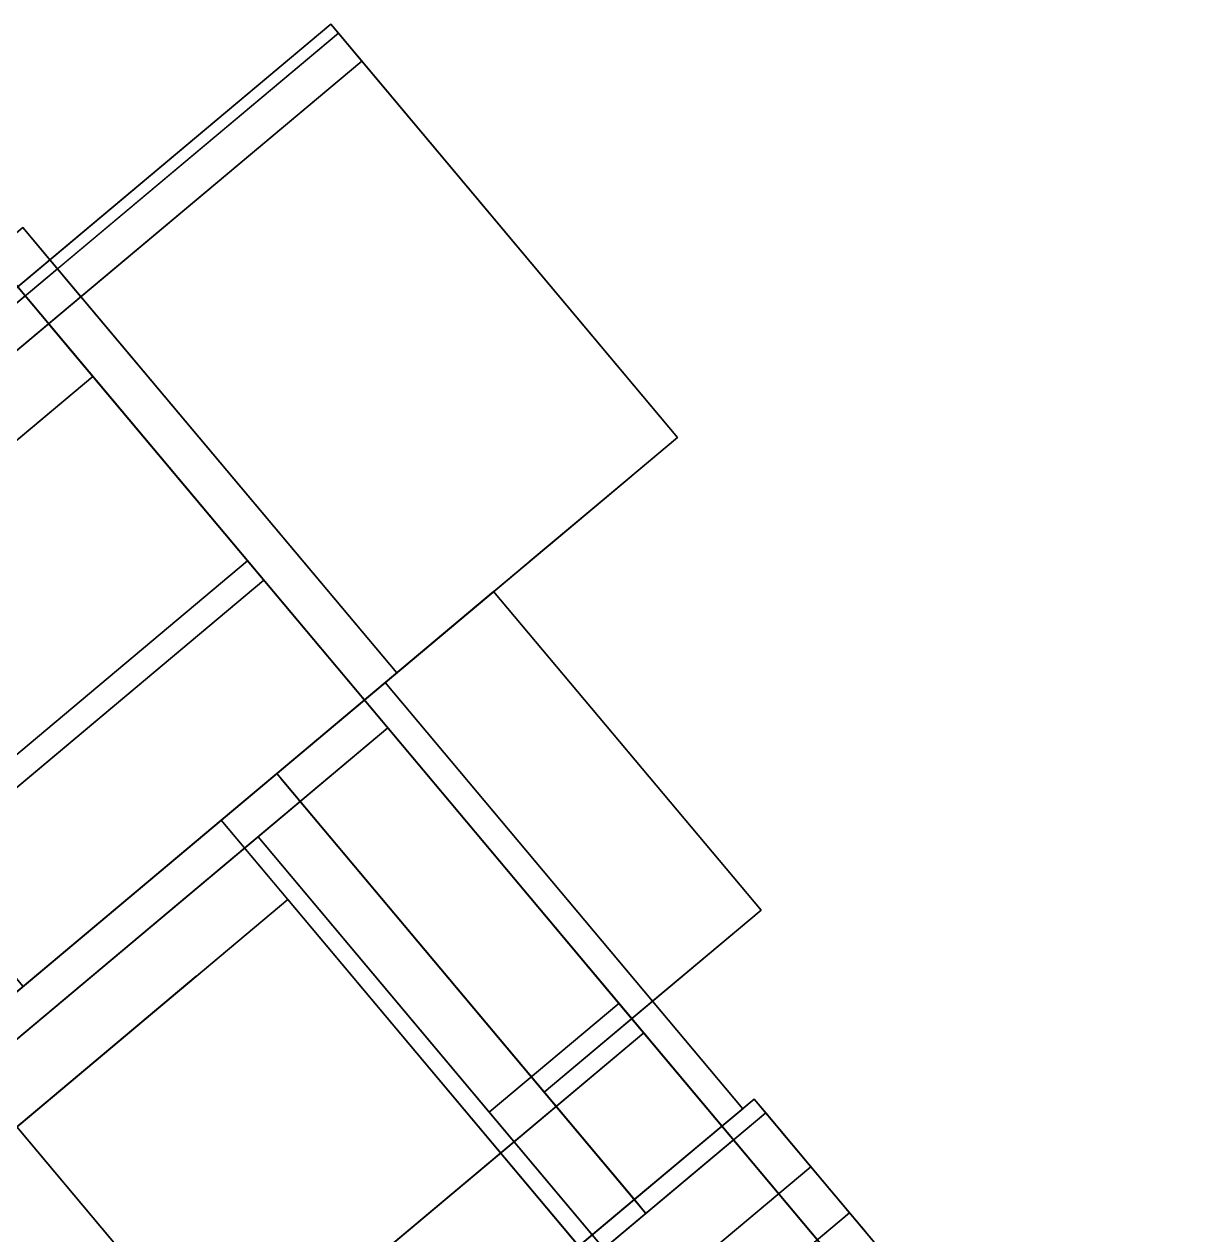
# Model space of a CAD drawing. Header units: metres. Extents: x -41.7 to 27.3, y 64.3 to 97.7.
# Drawn here: x 12.41 to 22.03, y 87.66 to 97.72 of the extents above; entities that cross this region are included whole.
import ezdxf

# ---------------------------------------------------------------- set-up
doc = ezdxf.new("R2010")
doc.units = ezdxf.units.M

msp = doc.modelspace()

# ---------------------------------------------------------------- linework, layer by layer
at = {"layer": '00_CORE', "color": 43}
for points in [[(12.41695, 95.45899, 6.25), (12.41695, 95.45899, 3.15), (-3.19784, 82.35662, 3.15), (-3.19784, 82.35662, 6.25)], [(15.4287, 91.86972, 6.25), (15.4287, 91.86972, 3.15), (12.41695, 95.45899, 3.15), (12.41695, 95.45899, 6.25)], [(14.35158, 90.96591, 6.25), (14.35158, 90.96591, 3.15), (15.4287, 91.86972, 3.15), (15.4287, 91.86972, 6.25)], [(16.2713, 88.67808, 6.25), (16.2713, 88.67808, 3.15), (14.35158, 90.96591, 3.15), (14.35158, 90.96591, 6.25)], [(17.34842, 89.58189, 6.25), (17.34842, 89.58189, 3.15), (16.2713, 88.67808, 3.15), (16.2713, 88.67808, 6.25)], [(21.37574, 84.78231, 6.25), (21.37574, 84.78231, 3.15), (17.34842, 89.58189, 3.15), (17.34842, 89.58189, 6.25)]]:
    msp.add_3dface(points, dxfattribs=at)
at = {"layer": '00_CORE', "color": 8}
for points in [[(12.41695, 95.45899, 3.15), (15.4287, 91.86972, 3.15), (-0.18609, 78.76736, 3.15), (-3.19784, 82.35662, 3.15)], [(14.35158, 90.96591, 3.15), (16.47704, 88.43288, 3.15), (1.93938, 76.23433, 3.15), (-0.18609, 78.76736, 3.15)], [(17.34842, 89.58189, 3.15), (17.55417, 89.33669, 3.15), (16.47704, 88.43288, 3.15), (16.2713, 88.67808, 3.15)], [(21.37574, 84.78231, 3.15), (17.93562, 81.89571, 3.15), (14.11404, 86.45009, 3.15), (17.55417, 89.33669, 3.15)]]:
    msp.add_3dface(points, dxfattribs=at)
at = {"layer": '00_CORE', "color": 15}
for points in [[(12.41695, 95.45899, 6.25), (-3.19784, 82.35662, 6.25), (-0.18609, 78.76736, 6.25), (15.4287, 91.86972, 6.25)], [(14.35158, 90.96591, 6.25), (-0.18609, 78.76736, 6.25), (5.76096, 71.67995, 6.25), (20.29862, 83.8785, 6.25)], [(17.34842, 89.58189, 6.25), (16.2713, 88.67808, 6.25), (20.29862, 83.8785, 6.25), (21.37574, 84.78231, 6.25)]]:
    msp.add_3dface(points, dxfattribs=at)
at = {"layer": '01_CORE', "color": 8}
for points in [[(15.01751, 97.64112, 6.25), (-3.19784, 82.35662, 6.25), (-3.26058, 82.4314, 6.25), (14.95477, 97.71589, 6.25)], [(17.83446, 94.28401, 6.25), (15.2339, 92.10188, 6.25), (12.41695, 95.45899, 6.25), (15.01751, 97.64112, 6.25)], [(12.62232, 95.75874, 6.25), (-3.61679, 82.1325, 6.25), (-3.84177, 82.40062, 6.25), (12.39735, 96.02685, 6.25)], [(12.41695, 95.45899, 6.25), (15.4287, 91.86972, 6.25), (-0.18609, 78.76736, 6.25), (-3.19784, 82.35662, 6.25)], [(17.34842, 89.58189, 6.25), (16.2713, 88.67808, 6.25), (14.35158, 90.96591, 6.25), (15.4287, 91.86972, 6.25)], [(14.35158, 90.96591, 6.25), (20.29862, 83.8785, 6.25), (5.76096, 71.67995, 6.25), (-0.18609, 78.76736, 6.25)], [(17.34842, 89.58189, 6.25), (21.37574, 84.78231, 6.25), (20.29862, 83.8785, 6.25), (16.2713, 88.67808, 6.25)]]:
    msp.add_3dface(points, dxfattribs=at)
at = {"layer": '01_CORE', "color": 43}
for points in [[(14.95477, 97.71589, 9.25), (14.95477, 97.71589, 6.25), (12.62232, 95.75874, 6.25), (12.62232, 95.75874, 9.25)], [(17.83446, 94.28401, 9.25), (17.83446, 94.28401, 6.25), (14.95477, 97.71589, 6.25), (14.95477, 97.71589, 9.25)], [(12.62232, 95.75874, 9.25), (12.62232, 95.75874, 6.25), (12.39735, 96.02685, 6.25), (12.39735, 96.02685, 9.25)], [(15.2339, 92.10188, 9.25), (15.2339, 92.10188, 6.25), (17.83446, 94.28401, 6.25), (17.83446, 94.28401, 9.25)], [(21.76354, 84.32016, 9.25), (21.76354, 84.32016, 6.25), (15.2339, 92.10188, 6.25), (15.2339, 92.10188, 9.25)]]:
    msp.add_3dface(points, dxfattribs=at)
at = {"layer": '01_CORE', "color": 15}
for points in [[(14.95477, 97.71589, 9.25), (12.62232, 95.75874, 9.25), (15.50201, 92.32686, 9.25), (17.83446, 94.28401, 9.25)], [(12.39735, 96.02685, 9.25), (-3.84177, 82.40062, 9.25), (-3.55405, 82.05773, 9.25), (12.68507, 95.68396, 9.25)], [(12.68507, 95.68396, 9.25), (-3.19784, 82.35662, 9.25), (-0.38089, 78.99952, 9.25), (15.50201, 92.32686, 9.25)], [(15.2339, 92.10188, 9.25), (-0.38089, 78.99952, 9.25), (3.41156, 74.47986, 9.25), (19.02634, 87.58222, 9.25)]]:
    msp.add_3dface(points, dxfattribs=at)
at = {"layer": '02_CORE', "color": 43}
for points in [[(14.95477, 97.71589, 12.25), (14.95477, 97.71589, 9.25), (12.62232, 95.75874, 9.25), (12.62232, 95.75874, 12.25)], [(17.83446, 94.28401, 12.25), (17.83446, 94.28401, 9.25), (14.95477, 97.71589, 9.25), (14.95477, 97.71589, 12.25)], [(12.62232, 95.75874, 12.25), (12.62232, 95.75874, 9.25), (12.39735, 96.02685, 9.25), (12.39735, 96.02685, 12.25)], [(15.2339, 92.10188, 12.25), (15.2339, 92.10188, 9.25), (17.83446, 94.28401, 9.25), (17.83446, 94.28401, 12.25)], [(21.76354, 84.32016, 12.25), (21.76354, 84.32016, 9.25), (15.2339, 92.10188, 9.25), (15.2339, 92.10188, 12.25)]]:
    msp.add_3dface(points, dxfattribs=at)
at = {"layer": '02_CORE', "color": 8}
for points in [[(14.95477, 97.71589, 9.25), (17.83446, 94.28401, 9.25), (15.50201, 92.32686, 9.25), (12.62232, 95.75874, 9.25)], [(12.39735, 96.02685, 9.25), (12.68507, 95.68396, 9.25), (-3.55405, 82.05773, 9.25), (-3.84177, 82.40062, 9.25)], [(12.68507, 95.68396, 9.25), (15.50201, 92.32686, 9.25), (-0.38089, 78.99952, 9.25), (-3.19784, 82.35662, 9.25)], [(15.2339, 92.10188, 9.25), (19.02634, 87.58222, 9.25), (3.41156, 74.47986, 9.25), (-0.38089, 78.99952, 9.25)]]:
    msp.add_3dface(points, dxfattribs=at)
at = {"layer": '02_CORE', "color": 15}
for points in [[(14.95477, 97.71589, 12.25), (12.62232, 95.75874, 12.25), (15.50201, 92.32686, 12.25), (17.83446, 94.28401, 12.25)], [(12.39735, 96.02685, 12.25), (-3.84177, 82.40062, 12.25), (-3.55405, 82.05773, 12.25), (12.68507, 95.68396, 12.25)], [(12.68507, 95.68396, 12.25), (-3.19784, 82.35662, 12.25), (-0.38089, 78.99952, 12.25), (15.50201, 92.32686, 12.25)], [(15.2339, 92.10188, 12.25), (-0.38089, 78.99952, 12.25), (3.41156, 74.47986, 12.25), (19.02634, 87.58222, 12.25)]]:
    msp.add_3dface(points, dxfattribs=at)
at = {"layer": '03_CORE', "color": 43}
for points in [[(14.95477, 97.71589, 15.25), (14.95477, 97.71589, 12.25), (12.62232, 95.75874, 12.25), (12.62232, 95.75874, 15.25)], [(17.83446, 94.28401, 15.25), (17.83446, 94.28401, 12.25), (14.95477, 97.71589, 12.25), (14.95477, 97.71589, 15.25)], [(12.62232, 95.75874, 15.25), (12.62232, 95.75874, 12.25), (12.39735, 96.02685, 12.25), (12.39735, 96.02685, 15.25)], [(15.2339, 92.10188, 15.25), (15.2339, 92.10188, 12.25), (17.83446, 94.28401, 12.25), (17.83446, 94.28401, 15.25)], [(21.76354, 84.32016, 15.25), (21.76354, 84.32016, 12.25), (15.2339, 92.10188, 12.25), (15.2339, 92.10188, 15.25)]]:
    msp.add_3dface(points, dxfattribs=at)
at = {"layer": '03_CORE', "color": 8}
for points in [[(14.95477, 97.71589, 12.25), (17.83446, 94.28401, 12.25), (15.50201, 92.32686, 12.25), (12.62232, 95.75874, 12.25)], [(12.39735, 96.02685, 12.25), (12.68507, 95.68396, 12.25), (-3.55405, 82.05773, 12.25), (-3.84177, 82.40062, 12.25)], [(12.68507, 95.68396, 12.25), (15.50201, 92.32686, 12.25), (-0.38089, 78.99952, 12.25), (-3.19784, 82.35662, 12.25)], [(15.2339, 92.10188, 12.25), (19.02634, 87.58222, 12.25), (3.41156, 74.47986, 12.25), (-0.38089, 78.99952, 12.25)]]:
    msp.add_3dface(points, dxfattribs=at)
at = {"layer": '03_CORE', "color": 15}
for points in [[(14.95477, 97.71589, 15.25), (12.62232, 95.75874, 15.25), (15.50201, 92.32686, 15.25), (17.83446, 94.28401, 15.25)], [(12.39735, 96.02685, 15.25), (-3.84177, 82.40062, 15.25), (-3.55405, 82.05773, 15.25), (12.68507, 95.68396, 15.25)], [(12.68507, 95.68396, 15.25), (-3.19784, 82.35662, 15.25), (-0.38089, 78.99952, 15.25), (15.50201, 92.32686, 15.25)], [(15.2339, 92.10188, 15.25), (-0.38089, 78.99952, 15.25), (3.41156, 74.47986, 15.25), (19.02634, 87.58222, 15.25)]]:
    msp.add_3dface(points, dxfattribs=at)
at = {"layer": '04_CORE', "color": 43}
for points in [[(14.95477, 97.71589, 18.25), (14.95477, 97.71589, 15.25), (12.62232, 95.75874, 15.25), (12.62232, 95.75874, 18.25)], [(17.83446, 94.28401, 18.25), (17.83446, 94.28401, 15.25), (14.95477, 97.71589, 15.25), (14.95477, 97.71589, 18.25)], [(12.62232, 95.75874, 18.25), (12.62232, 95.75874, 15.25), (12.39735, 96.02685, 15.25), (12.39735, 96.02685, 18.25)], [(15.2339, 92.10188, 18.25), (15.2339, 92.10188, 15.25), (17.83446, 94.28401, 15.25), (17.83446, 94.28401, 18.25)], [(21.76354, 84.32016, 18.25), (21.76354, 84.32016, 15.25), (15.2339, 92.10188, 15.25), (15.2339, 92.10188, 18.25)]]:
    msp.add_3dface(points, dxfattribs=at)
at = {"layer": '04_CORE', "color": 8}
for points in [[(14.95477, 97.71589, 15.25), (17.83446, 94.28401, 15.25), (15.50201, 92.32686, 15.25), (12.62232, 95.75874, 15.25)], [(12.39735, 96.02685, 15.25), (12.68507, 95.68396, 15.25), (-3.55405, 82.05773, 15.25), (-3.84177, 82.40062, 15.25)], [(12.68507, 95.68396, 15.25), (15.50201, 92.32686, 15.25), (-0.38089, 78.99952, 15.25), (-3.19784, 82.35662, 15.25)], [(15.2339, 92.10188, 15.25), (19.02634, 87.58222, 15.25), (3.41156, 74.47986, 15.25), (-0.38089, 78.99952, 15.25)]]:
    msp.add_3dface(points, dxfattribs=at)
at = {"layer": '04_CORE', "color": 15}
for points in [[(14.95464, 97.71578, 18.25), (12.62232, 95.75874, 18.25), (12.87931, 95.45221, 18.25), (15.21175, 97.40936, 18.25)], [(15.21175, 97.40936, 18.25), (12.61119, 95.22723, 18.25), (15.23377, 92.10177, 18.25), (17.83433, 94.2839, 18.25)], [(12.39722, 96.02674, 18.25), (7.76265, 92.13788, 18.25), (8.24474, 91.56334, 18.25), (12.87931, 95.45221, 18.25)], [(12.61119, 95.22723, 18.25), (8.24474, 91.56334, 18.25), (10.03169, 89.43374, 18.25), (14.39814, 93.09763, 18.25)], [(14.39814, 93.09763, 18.25), (9.57309, 89.04893, 18.25), (10.40871, 88.05307, 18.25), (15.23377, 92.10177, 18.25)], [(15.2339, 92.10188, 18.25), (14.50602, 91.49112, 18.25), (17.47601, 87.95163, 18.25), (18.20388, 88.56239, 18.25)], [(14.50602, 91.49112, 18.25), (10.40871, 88.05307, 18.25), (13.4748, 84.39905, 18.25), (17.57193, 87.8363, 18.25)], [(9.57309, 89.04893, 18.25), (8.80602, 88.40528, 18.25), (12.13874, 84.43349, 18.25), (12.90582, 85.07714, 18.25)], [(18.20388, 88.56239, 18.25), (17.47601, 87.95163, 18.25), (17.57193, 87.8363, 18.25), (18.30038, 88.44743, 18.25)], [(18.30038, 88.44743, 18.25), (13.4748, 84.39905, 18.25), (14.17143, 83.56884, 18.25), (18.99677, 87.61778, 18.25)]]:
    msp.add_3dface(points, dxfattribs=at)
at = {"layer": '05_52XLIVING', "color": 8}
for points in [[(12.39722, 96.02674, 18.25), (12.87931, 95.45221, 18.25), (8.24474, 91.56334, 18.25), (7.76265, 92.13788, 18.25)], [(12.61119, 95.22723, 18.25), (14.39814, 93.09763, 18.25), (10.03169, 89.43374, 18.25), (8.24474, 91.56334, 18.25)], [(14.39814, 93.09763, 18.25), (15.23377, 92.10177, 18.25), (10.40871, 88.05307, 18.25), (9.57309, 89.04893, 18.25)], [(14.50602, 91.49112, 18.25), (17.57193, 87.8363, 18.25), (13.4748, 84.39905, 18.25), (10.40871, 88.05307, 18.25)], [(9.57309, 89.04893, 18.25), (12.90582, 85.07714, 18.25), (12.13874, 84.43349, 18.25), (8.80602, 88.40528, 18.25)]]:
    msp.add_3dface(points, dxfattribs=at)
at = {"layer": '05_52XLIVING', "color": 15}
for points in [[(12.39722, 96.02674, 21.4), (7.76265, 92.13788, 21.4), (8.24474, 91.56334, 21.4), (12.87931, 95.45221, 21.4)], [(12.61119, 95.22723, 21.4), (8.24474, 91.56334, 21.4), (10.03169, 89.43374, 21.4), (14.39814, 93.09763, 21.4)], [(14.39814, 93.09763, 21.4), (9.57309, 89.04893, 21.4), (10.40871, 88.05307, 21.4), (15.23377, 92.10177, 21.4)], [(14.50602, 91.49112, 21.4), (10.40871, 88.05307, 21.4), (13.4748, 84.39905, 21.4), (17.57193, 87.8363, 21.4)], [(9.57309, 89.04893, 21.4), (8.80602, 88.40528, 21.4), (12.13874, 84.43349, 21.4), (12.90582, 85.07714, 21.4)]]:
    msp.add_3dface(points, dxfattribs=at)
at = {"layer": '05_52XLIVING', "color": 43}
for points in [[(12.62219, 95.75863, 21.4), (12.62219, 95.75863, 18.25), (12.39722, 96.02674, 18.25), (12.39722, 96.02674, 21.4)], [(12.87931, 95.45221, 21.4), (12.87931, 95.45221, 18.25), (12.62219, 95.75863, 18.25), (12.62219, 95.75863, 21.4)], [(12.61119, 95.22723, 21.4), (12.61119, 95.22723, 18.25), (12.87931, 95.45221, 18.25), (12.87931, 95.45221, 21.4)], [(15.23377, 92.10177, 21.4), (15.23377, 92.10177, 18.25), (12.61119, 95.22723, 18.25), (12.61119, 95.22723, 21.4)], [(14.50602, 91.49112, 21.4), (14.50602, 91.49112, 18.25), (15.23377, 92.10177, 18.25), (15.23377, 92.10177, 21.4)], [(17.47601, 87.95163, 21.4), (17.47601, 87.95163, 18.25), (14.50602, 91.49112, 18.25), (14.50602, 91.49112, 21.4)], [(17.57193, 87.8363, 21.4), (17.57193, 87.8363, 18.25), (17.47601, 87.95163, 18.25), (17.47601, 87.95163, 21.4)], [(13.4748, 84.39905, 21.4), (13.4748, 84.39905, 18.25), (17.57193, 87.8363, 18.25), (17.57193, 87.8363, 21.4)]]:
    msp.add_3dface(points, dxfattribs=at)
at = {"layer": '05_52XLIVING', "color": 143}
msp.add_3dface([(17.18547, 88.29788, 20.498), (17.18547, 88.29788, 18.302), (14.68117, 91.28239, 18.302), (14.68117, 91.28239, 20.498)], dxfattribs=at)
at = {"layer": '05_52XMAMAD', "color": 43}
for points in [[(14.95464, 97.71578, 21.4), (14.95464, 97.71578, 18.25), (12.62219, 95.75863, 18.25), (12.62219, 95.75863, 21.4)], [(17.83433, 94.2839, 21.4), (17.83433, 94.2839, 18.25), (14.95464, 97.71578, 18.25), (14.95464, 97.71578, 21.4)], [(12.62219, 95.75863, 21.4), (12.62219, 95.75863, 18.25), (12.87931, 95.45221, 18.25), (12.87931, 95.45221, 21.4)], [(12.87931, 95.45221, 21.4), (12.87931, 95.45221, 18.25), (12.61119, 95.22723, 18.25), (12.61119, 95.22723, 21.4)], [(12.61119, 95.22723, 21.4), (12.61119, 95.22723, 18.25), (15.23377, 92.10177, 18.25), (15.23377, 92.10177, 21.4)], [(15.23377, 92.10177, 21.4), (15.23377, 92.10177, 18.25), (17.83433, 94.2839, 18.25), (17.83433, 94.2839, 21.4)]]:
    msp.add_3dface(points, dxfattribs=at)
at = {"layer": '05_52XMAMAD', "color": 15}
for points in [[(14.95464, 97.71578, 21.4), (12.62219, 95.75863, 21.4), (12.87931, 95.45221, 21.4), (15.21175, 97.40936, 21.4)], [(15.21175, 97.40936, 21.4), (12.61119, 95.22723, 21.4), (15.23377, 92.10177, 21.4), (17.83433, 94.2839, 21.4)]]:
    msp.add_3dface(points, dxfattribs=at)
at = {"layer": '05_52XMAMAD', "color": 8}
for points in [[(14.95464, 97.71578, 18.25), (15.21175, 97.40936, 18.25), (12.87931, 95.45221, 18.25), (12.62232, 95.75874, 18.25)], [(15.21175, 97.40936, 18.25), (17.83433, 94.2839, 18.25), (15.23377, 92.10177, 18.25), (12.61119, 95.22723, 18.25)]]:
    msp.add_3dface(points, dxfattribs=at)
at = {"layer": '05_52XMAMAD', "color": 143}
msp.add_3dface([(16.60866, 93.25544, 20.3), (16.60866, 93.25544, 19.3), (17.4513, 93.96251, 19.3), (17.4513, 93.96251, 20.3)], dxfattribs=at)
at = {"layer": '05_53XLIVING', "color": 43}
for points in [[(18.47187, 88.78726, 21.4), (18.47187, 88.78726, 18.25), (17.47601, 87.95163, 18.25), (17.47601, 87.95163, 21.4)], [(22.03152, 84.54502, 21.4), (22.03152, 84.54502, 18.25), (18.47187, 88.78726, 18.25), (18.47187, 88.78726, 21.4)], [(17.47601, 87.95163, 21.4), (17.47601, 87.95163, 18.25), (17.57193, 87.8363, 18.25), (17.57193, 87.8363, 21.4)], [(17.57193, 87.8363, 21.4), (17.57193, 87.8363, 18.25), (13.4748, 84.39905, 18.25), (13.4748, 84.39905, 21.4)]]:
    msp.add_3dface(points, dxfattribs=at)
at = {"layer": '05_53XLIVING', "color": 15}
for points in [[(18.47187, 88.78726, 21.4), (17.47601, 87.95163, 21.4), (17.57193, 87.8363, 21.4), (18.56836, 88.67226, 21.4)], [(18.56836, 88.67226, 21.4), (13.4748, 84.39905, 21.4), (14.17143, 83.56884, 21.4), (19.2646, 87.84251, 21.4)], [(19.2646, 87.84251, 21.4), (11.06837, 80.96506, 21.4), (13.8353, 77.66757, 21.4), (22.03152, 84.54502, 21.4)]]:
    msp.add_3dface(points, dxfattribs=at)
at = {"layer": '05_53XLIVING', "color": 8}
for points in [[(22.03152, 84.54502, 18.25), (21.76444, 84.32091, 18.25), (18.20388, 88.56239, 18.25), (18.47187, 88.78726, 18.25)], [(18.20388, 88.56239, 18.25), (18.30038, 88.44743, 18.25), (17.57193, 87.8363, 18.25), (17.47601, 87.95163, 18.25)], [(18.30038, 88.44743, 18.25), (18.99677, 87.61778, 18.25), (14.17143, 83.56884, 18.25), (13.4748, 84.39905, 18.25)]]:
    msp.add_3dface(points, dxfattribs=at)
at = {"layer": '05_53XLIVING', "color": 143}
msp.add_3dface([(19.40391, 87.67649, 20.5), (19.40391, 87.67649, 19.55), (18.69684, 88.51914, 19.55), (18.69684, 88.51914, 20.5)], dxfattribs=at)
at = {"layer": '06_56XLIVING', "color": 8}
for points in [[(12.39722, 96.02674, 21.4), (12.87931, 95.45221, 21.4), (8.24474, 91.56334, 21.4), (7.76265, 92.13788, 21.4)], [(12.61119, 95.22723, 21.4), (14.39814, 93.09763, 21.4), (10.03169, 89.43374, 21.4), (8.24474, 91.56334, 21.4)], [(14.39814, 93.09763, 21.4), (15.23377, 92.10177, 21.4), (10.40871, 88.05307, 21.4), (9.57309, 89.04893, 21.4)], [(14.50602, 91.49112, 21.4), (17.57193, 87.8363, 21.4), (13.4748, 84.39905, 21.4), (10.40871, 88.05307, 21.4)], [(9.57309, 89.04893, 21.4), (12.90582, 85.07714, 21.4), (12.13874, 84.43349, 21.4), (8.80602, 88.40528, 21.4)]]:
    msp.add_3dface(points, dxfattribs=at)
at = {"layer": '06_56XLIVING', "color": 15}
for points in [[(12.39722, 96.02674, 24.55), (7.76265, 92.13788, 24.55), (8.24474, 91.56334, 24.55), (12.87931, 95.45221, 24.55)], [(12.61119, 95.22723, 24.55), (8.24474, 91.56334, 24.55), (8.61114, 91.12669, 24.55), (12.97759, 94.79058, 24.55)], [(12.97759, 94.79058, 24.55), (10.14336, 92.41237, 24.55), (11.42892, 90.88029, 24.55), (14.26315, 93.2585, 24.55)], [(14.26315, 93.2585, 24.55), (11.42892, 90.88029, 24.55), (12.39953, 89.72356, 24.55), (15.23377, 92.10177, 24.55)], [(14.50602, 91.49112, 24.55), (10.40885, 88.05318, 24.55), (13.37883, 84.51369, 24.55), (17.47601, 87.95163, 24.55)], [(17.47601, 87.95163, 24.55), (13.37883, 84.51369, 24.55), (13.47493, 84.39916, 24.55), (17.57193, 87.8363, 24.55)]]:
    msp.add_3dface(points, dxfattribs=at)
at = {"layer": '06_56XLIVING', "color": 43}
for points in [[(12.62219, 95.75863, 24.55), (12.62219, 95.75863, 21.4), (12.39722, 96.02674, 21.4), (12.39722, 96.02674, 24.55)], [(12.87931, 95.45221, 24.55), (12.87931, 95.45221, 21.4), (12.62219, 95.75863, 21.4), (12.62219, 95.75863, 24.55)], [(12.61119, 95.22723, 24.55), (12.61119, 95.22723, 21.4), (12.87931, 95.45221, 21.4), (12.87931, 95.45221, 24.55)], [(15.23377, 92.10177, 24.55), (15.23377, 92.10177, 21.4), (12.61119, 95.22723, 21.4), (12.61119, 95.22723, 24.55)], [(14.50602, 91.49112, 24.55), (14.50602, 91.49112, 21.4), (15.23377, 92.10177, 21.4), (15.23377, 92.10177, 24.55)], [(17.47601, 87.95163, 24.55), (17.47601, 87.95163, 21.4), (14.50602, 91.49112, 21.4), (14.50602, 91.49112, 24.55)], [(17.57193, 87.8363, 24.55), (17.57193, 87.8363, 21.4), (17.47601, 87.95163, 21.4), (17.47601, 87.95163, 24.55)], [(13.4748, 84.39905, 24.55), (13.4748, 84.39905, 21.4), (17.57193, 87.8363, 21.4), (17.57193, 87.8363, 24.55)]]:
    msp.add_3dface(points, dxfattribs=at)
at = {"layer": '06_56XLIVING', "color": 143}
msp.add_3dface([(17.18547, 88.29788, 23.648), (17.18547, 88.29788, 21.452), (14.68117, 91.28239, 21.452), (14.68117, 91.28239, 23.648)], dxfattribs=at)
at = {"layer": '06_56XMAMAD', "color": 43}
for points in [[(14.95464, 97.71578, 24.55), (14.95464, 97.71578, 21.4), (12.62219, 95.75863, 21.4), (12.62219, 95.75863, 24.55)], [(17.83433, 94.2839, 24.55), (17.83433, 94.2839, 21.4), (14.95464, 97.71578, 21.4), (14.95464, 97.71578, 24.55)], [(12.62219, 95.75863, 24.55), (12.62219, 95.75863, 21.4), (12.87931, 95.45221, 21.4), (12.87931, 95.45221, 24.55)], [(12.87931, 95.45221, 24.55), (12.87931, 95.45221, 21.4), (12.61119, 95.22723, 21.4), (12.61119, 95.22723, 24.55)], [(12.61119, 95.22723, 24.55), (12.61119, 95.22723, 21.4), (15.23377, 92.10177, 21.4), (15.23377, 92.10177, 24.55)], [(15.23377, 92.10177, 24.55), (15.23377, 92.10177, 21.4), (17.83433, 94.2839, 21.4), (17.83433, 94.2839, 24.55)]]:
    msp.add_3dface(points, dxfattribs=at)
at = {"layer": '06_56XMAMAD', "color": 8}
for points in [[(14.95464, 97.71578, 21.4), (15.21175, 97.40936, 21.4), (12.87931, 95.45221, 21.4), (12.62219, 95.75863, 21.4)], [(15.21175, 97.40936, 21.4), (17.83433, 94.2839, 21.4), (15.23377, 92.10177, 21.4), (12.61119, 95.22723, 21.4)]]:
    msp.add_3dface(points, dxfattribs=at)
at = {"layer": '06_56XMAMAD', "color": 15}
for points in [[(14.95464, 97.71578, 24.55), (12.62232, 95.75874, 24.55), (12.87944, 95.45232, 24.55), (15.21175, 97.40936, 24.55)], [(15.21175, 97.40936, 24.55), (12.61132, 95.22734, 24.55), (15.2339, 92.10188, 24.55), (17.83433, 94.2839, 24.55)]]:
    msp.add_3dface(points, dxfattribs=at)
at = {"layer": '06_56XMAMAD', "color": 143}
msp.add_3dface([(16.60866, 93.25544, 23.45), (16.60866, 93.25544, 22.45), (17.4513, 93.96251, 22.45), (17.4513, 93.96251, 23.45)], dxfattribs=at)
at = {"layer": '06_57XLIVING', "color": 43}
for points in [[(18.47187, 88.78726, 24.55), (18.47187, 88.78726, 21.4), (17.47601, 87.95163, 21.4), (17.47601, 87.95163, 24.55)], [(22.03152, 84.54502, 24.55), (22.03152, 84.54502, 21.4), (18.47187, 88.78726, 21.4), (18.47187, 88.78726, 24.55)], [(17.47601, 87.95163, 24.55), (17.47601, 87.95163, 21.4), (17.57193, 87.8363, 21.4), (17.57193, 87.8363, 24.55)], [(17.57193, 87.8363, 24.55), (17.57193, 87.8363, 21.4), (13.4748, 84.39905, 21.4), (13.4748, 84.39905, 24.55)]]:
    msp.add_3dface(points, dxfattribs=at)
at = {"layer": '06_57XLIVING', "color": 8}
for points in [[(18.47187, 88.78726, 21.4), (18.56836, 88.67226, 21.4), (17.57193, 87.8363, 21.4), (17.47601, 87.95163, 21.4)], [(18.56836, 88.67226, 21.4), (19.2646, 87.84251, 21.4), (14.17143, 83.56884, 21.4), (13.4748, 84.39905, 21.4)], [(19.2646, 87.84251, 21.4), (22.03152, 84.54502, 21.4), (13.8353, 77.66757, 21.4), (11.06837, 80.96506, 21.4)]]:
    msp.add_3dface(points, dxfattribs=at)
at = {"layer": '06_57XLIVING', "color": 15}
for points in [[(18.47187, 88.78726, 24.55), (17.47614, 87.95174, 24.55), (17.57193, 87.8363, 24.55), (18.56836, 88.67226, 24.55)], [(18.56836, 88.67226, 24.55), (13.47493, 84.39916, 24.55), (14.17156, 83.56895, 24.55), (19.2646, 87.84251, 24.55)], [(19.2646, 87.84251, 24.55), (11.06851, 80.96517, 24.55), (13.83543, 77.66768, 24.55), (22.03152, 84.54502, 24.55)]]:
    msp.add_3dface(points, dxfattribs=at)
at = {"layer": '06_57XLIVING', "color": 143}
msp.add_3dface([(19.40391, 87.67649, 23.65), (19.40391, 87.67649, 22.7), (18.69684, 88.51914, 22.7), (18.69684, 88.51914, 23.65)], dxfattribs=at)
at = {"layer": '07_60XLIVING', "color": 43}
for points in [[(14.26329, 93.25861, 27.85), (14.26329, 93.25861, 24.55), (11.42892, 90.88029, 24.55), (11.42892, 90.88029, 27.85)], [(15.2339, 92.10188, 27.85), (15.2339, 92.10188, 24.55), (14.26329, 93.25861, 24.55), (14.26329, 93.25861, 27.85)], [(14.50616, 91.49123, 27.85), (14.50616, 91.49123, 24.55), (15.2339, 92.10188, 24.55), (15.2339, 92.10188, 27.85)], [(17.47614, 87.95174, 27.85), (17.47614, 87.95174, 24.55), (14.50616, 91.49123, 24.55), (14.50616, 91.49123, 27.85)], [(13.37883, 84.51369, 27.85), (13.37883, 84.51369, 24.55), (17.47614, 87.95174, 24.55), (17.47614, 87.95174, 27.85)]]:
    msp.add_3dface(points, dxfattribs=at)
at = {"layer": '07_60XLIVING', "color": 15}
for points in [[(14.26329, 93.25861, 27.85), (11.42892, 90.88029, 27.85), (12.39953, 89.72356, 27.85), (15.2339, 92.10188, 27.85)], [(14.50616, 91.49123, 27.85), (14.045, 91.10428, 27.85), (17.01499, 87.56479, 27.85), (17.47614, 87.95174, 27.85)], [(14.045, 91.10428, 27.85), (10.40885, 88.05318, 27.85), (10.96166, 87.39436, 27.85), (14.59781, 90.44546, 27.85)], [(14.59781, 90.44546, 27.85), (10.96166, 87.39436, 27.85), (13.37883, 84.51369, 27.85), (17.01499, 87.56479, 27.85)]]:
    msp.add_3dface(points, dxfattribs=at)
at = {"layer": '07_60XLIVING', "color": 8}
for points in [[(14.26315, 93.2585, 24.55), (15.23377, 92.10177, 24.55), (12.39953, 89.72356, 24.55), (11.42892, 90.88029, 24.55)], [(14.50602, 91.49112, 24.55), (17.47601, 87.95163, 24.55), (13.37883, 84.51369, 24.55), (10.40885, 88.05318, 24.55)]]:
    msp.add_3dface(points, dxfattribs=at)
at = {"layer": '07_60XLIVING', "color": 143}
msp.add_3dface([(17.34308, 88.11031, 26.798), (17.34308, 88.11031, 24.602), (14.53958, 91.4514, 24.602), (14.53958, 91.4514, 26.798)], dxfattribs=at)
at = {"layer": '07_60XMAMAD', "color": 43}
for points in [[(14.95477, 97.71589, 27.85), (14.95477, 97.71589, 24.55), (12.62232, 95.75874, 24.55), (12.62232, 95.75874, 27.85)], [(17.83446, 94.28401, 27.85), (17.83446, 94.28401, 24.55), (14.95477, 97.71589, 24.55), (14.95477, 97.71589, 27.85)], [(12.62232, 95.75874, 27.85), (12.62232, 95.75874, 24.55), (12.87944, 95.45232, 24.55), (12.87944, 95.45232, 27.85)], [(12.87944, 95.45232, 27.85), (12.87944, 95.45232, 24.55), (12.61132, 95.22734, 24.55), (12.61132, 95.22734, 27.85)], [(12.61132, 95.22734, 27.85), (12.61132, 95.22734, 24.55), (12.97772, 94.79069, 24.55), (12.97772, 94.79069, 27.85)], [(12.97772, 94.79069, 27.85), (12.97772, 94.79069, 24.55), (14.26329, 93.25861, 24.55), (14.26329, 93.25861, 27.85)], [(15.2339, 92.10188, 27.85), (15.2339, 92.10188, 24.55), (17.83446, 94.28401, 24.55), (17.83446, 94.28401, 27.85)], [(14.26329, 93.25861, 27.85), (14.26329, 93.25861, 24.55), (15.2339, 92.10188, 24.55), (15.2339, 92.10188, 27.85)]]:
    msp.add_3dface(points, dxfattribs=at)
at = {"layer": '07_60XMAMAD', "color": 15}
for points in [[(14.95477, 97.71589, 27.85), (12.62232, 95.75874, 27.85), (12.87944, 95.45232, 27.85), (15.21188, 97.40947, 27.85)], [(15.21188, 97.40947, 27.85), (12.61132, 95.22734, 27.85), (15.2339, 92.10188, 27.85), (17.83446, 94.28401, 27.85)]]:
    msp.add_3dface(points, dxfattribs=at)
at = {"layer": '07_60XMAMAD', "color": 8}
for points in [[(14.95464, 97.71578, 24.55), (15.21175, 97.40936, 24.55), (12.87944, 95.45232, 24.55), (12.62232, 95.75874, 24.55)], [(15.21175, 97.40936, 24.55), (17.83433, 94.2839, 24.55), (15.2339, 92.10188, 24.55), (12.61132, 95.22734, 24.55)]]:
    msp.add_3dface(points, dxfattribs=at)
at = {"layer": '07_60XMAMAD', "color": 143}
msp.add_3dface([(16.762, 93.38411, 26.75), (16.762, 93.38411, 25.6), (17.45144, 93.96262, 25.6), (17.45144, 93.96262, 26.75)], dxfattribs=at)
at = {"layer": '07_60XSERVICE', "color": 43}
for points in [[(12.97772, 94.79069, 27.85), (12.97772, 94.79069, 24.55), (10.14336, 92.41237, 24.55), (10.14336, 92.41237, 27.85)], [(14.26329, 93.25861, 27.85), (14.26329, 93.25861, 24.55), (12.97772, 94.79069, 24.55), (12.97772, 94.79069, 27.85)], [(11.42892, 90.88029, 27.85), (11.42892, 90.88029, 24.55), (14.26329, 93.25861, 24.55), (14.26329, 93.25861, 27.85)]]:
    msp.add_3dface(points, dxfattribs=at)
at = {"layer": '07_60XSERVICE', "color": 15}
msp.add_3dface([(12.97772, 94.79069, 27.85), (10.14336, 92.41237, 27.85), (11.42892, 90.88029, 27.85), (14.26329, 93.25861, 27.85)], dxfattribs=at)
at = {"layer": '07_60XSERVICE', "color": 8}
msp.add_3dface([(12.97759, 94.79058, 24.55), (14.26315, 93.2585, 24.55), (11.42892, 90.88029, 24.55), (10.14336, 92.41237, 24.55)], dxfattribs=at)
at = {"layer": '07_61XLIVING', "color": 15}
for points in [[(18.472, 88.78737, 27.85), (17.01499, 87.56479, 27.85), (17.48633, 87.00306, 27.85), (18.94334, 88.22564, 27.85)], [(18.94334, 88.22564, 27.85), (17.29482, 86.84237, 27.85), (18.90179, 84.92726, 27.85), (20.55031, 86.31053, 27.85)]]:
    msp.add_3dface(points, dxfattribs=at)
at = {"layer": '07_61XLIVING', "color": 43}
for points in [[(18.472, 88.78737, 27.85), (18.472, 88.78737, 24.55), (17.47614, 87.95174, 24.55), (17.47614, 87.95174, 27.85)], [(22.03165, 84.54513, 27.85), (22.03165, 84.54513, 24.55), (18.472, 88.78737, 24.55), (18.472, 88.78737, 27.85)], [(17.47614, 87.95174, 27.85), (17.47614, 87.95174, 24.55), (13.37883, 84.51369, 24.55), (13.37883, 84.51369, 27.85)]]:
    msp.add_3dface(points, dxfattribs=at)
at = {"layer": '07_61XLIVING', "color": 8}
for points in [[(18.47187, 88.78726, 24.55), (18.56836, 88.67226, 24.55), (17.57193, 87.8363, 24.55), (17.47614, 87.95174, 24.55)], [(18.56836, 88.67226, 24.55), (19.2646, 87.84251, 24.55), (14.17156, 83.56895, 24.55), (13.47493, 84.39916, 24.55)], [(17.47601, 87.95163, 24.55), (17.57193, 87.8363, 24.55), (13.47493, 84.39916, 24.55), (13.37883, 84.51369, 24.55)], [(19.2646, 87.84251, 24.55), (22.03152, 84.54502, 24.55), (13.83543, 77.66768, 24.55), (11.06851, 80.96517, 24.55)]]:
    msp.add_3dface(points, dxfattribs=at)
at = {"layer": '07_61XLIVING', "color": 143}
msp.add_3dface([(19.75685, 87.25614, 26.95), (19.75685, 87.25614, 25.85), (19.25548, 87.85365, 25.85), (19.25548, 87.85365, 26.95)], dxfattribs=at)
at = {"layer": '07_64XLIVING', "color": 43}
for points in [[(14.59781, 90.44546, 31.65), (14.59781, 90.44546, 27.85), (10.21958, 86.77169, 27.85), (10.21958, 86.77169, 31.65)], [(17.48633, 87.00306, 31.65), (17.48633, 87.00306, 27.85), (14.59781, 90.44546, 27.85), (14.59781, 90.44546, 31.65)]]:
    msp.add_3dface(points, dxfattribs=at)
at = {"layer": '07_64XLIVING', "color": 15}
for points in [[(14.59781, 90.44546, 31.65), (10.21958, 86.77169, 31.65), (13.10809, 83.32929, 31.65), (17.48633, 87.00306, 31.65)], [(9.17182, 88.02036, 31.65), (8.82844, 87.73223, 31.65), (13.08611, 82.65814, 31.65), (13.42949, 82.94627, 31.65)]]:
    msp.add_3dface(points, dxfattribs=at)
at = {"layer": '07_64XLIVING', "color": 8}
msp.add_3dface([(14.59781, 90.44546, 27.85), (17.01499, 87.56479, 27.85), (13.37883, 84.51369, 27.85), (10.96166, 87.39436, 27.85)], dxfattribs=at)
at = {"layer": '07_64XLIVING', "color": 143}
for points in [[(13.8379, 89.80782, 30.098), (13.8379, 89.80782, 27.902), (10.47037, 86.98212, 27.902), (10.47037, 86.98212, 30.098)], [(17.02224, 87.55615, 30.098), (17.02224, 87.55615, 27.902), (15.16072, 89.77461, 27.902), (15.16072, 89.77461, 30.098)]]:
    msp.add_3dface(points, dxfattribs=at)
at = {"layer": '08_64XSERVICE', "color": 8}
msp.add_3dface([(18.94334, 88.22564, 27.85), (20.55031, 86.31053, 27.85), (18.90179, 84.92726, 27.85), (17.29482, 86.84237, 27.85)], dxfattribs=at)
at = {"layer": '08_64XSERVICE', "color": 15}
msp.add_3dface([(18.94334, 88.22564, 31.65), (17.29482, 86.84237, 31.65), (18.90179, 84.92726, 31.65), (20.55031, 86.31053, 31.65)], dxfattribs=at)
at = {"layer": '08_64XSERVICE', "color": 43}
for points in [[(18.94334, 88.22564, 31.65), (18.94334, 88.22564, 27.85), (17.48633, 87.00306, 27.85), (17.48633, 87.00306, 31.65)], [(20.55031, 86.31053, 31.65), (20.55031, 86.31053, 27.85), (18.94334, 88.22564, 27.85), (18.94334, 88.22564, 31.65)]]:
    msp.add_3dface(points, dxfattribs=at)
at = {"layer": '99_CORE', "color": 15}
for points in [[(11.60261, 96.42949, 3.15), (5.48572, 91.29671, 3.15), (6.30002, 90.32627, 3.15), (12.41695, 95.45899, 3.15)], [(12.41695, 95.45899, 3.15), (-3.19784, 82.35662, 3.15), (-0.18609, 78.76736, 3.15), (15.4287, 91.86972, 3.15)], [(15.42886, 91.86986, 3.15), (14.35158, 90.96591, 3.15), (16.2713, 88.67808, 3.15), (17.34842, 89.58189, 3.15)], [(14.35158, 90.96591, 3.15), (-0.18609, 78.76736, 3.15), (1.93938, 76.23433, 3.15), (16.47704, 88.43288, 3.15)], [(17.34842, 89.58189, 3.15), (16.2713, 88.67808, 3.15), (16.47704, 88.43288, 3.15), (17.55417, 89.33669, 3.15)]]:
    msp.add_3dface(points, dxfattribs=at)
at = {"layer": '99_CORE', "color": 8}
for points in [[(17.55464, 89.33709), (14.11404, 86.45009), (8.16251, 93.54285), (11.60308, 96.42989)], [(15.45427, 84.85287), (14.10986, 83.72478), (6.81812, 92.41474), (8.16251, 93.54285)], [(16.59121, 80.76762), (15.25881, 79.6496), (5.48572, 91.29671), (6.81812, 92.41474)], [(15.25881, 79.6496), (5.76096, 71.67995), (-3.19784, 82.35662), (6.30002, 90.32627)]]:
    msp.add_3dface(points, dxfattribs=at)
at = {"layer": '99_CORE', "color": 43}
for points in [[(17.55464, 89.33709, 3.15), (17.55464, 89.33709), (11.60308, 96.42989), (11.60308, 96.42989, 3.15)], [(14.11404, 86.45009, 3.15), (14.11404, 86.45009), (17.55464, 89.33709), (17.55464, 89.33709, 3.15)]]:
    msp.add_3dface(points, dxfattribs=at)
at = {"layer": 'Building Shading', "color": 195}
for points in [[(16.30739, 93.00265, 21.4), (14.50602, 91.49112, 21.4), (16.72686, 88.84444, 21.4), (18.52822, 90.35596, 21.4)], [(18.52822, 90.35596, 21.4), (16.72686, 88.84444, 21.4), (14.50602, 91.49112, 21.4), (16.30739, 93.00265, 21.4)], [(16.30739, 93.00265, 21.4), (16.30739, 93.00265, 21.2), (14.50602, 91.49112, 21.2), (14.50602, 91.49112, 21.4)], [(14.50602, 91.49112, 21.4), (14.50602, 91.49112, 21.2), (16.30739, 93.00265, 21.2), (16.30739, 93.00265, 21.4)], [(16.30739, 93.00265, 24.55), (14.50602, 91.49112, 24.55), (16.72686, 88.84444, 24.55), (18.52822, 90.35596, 24.55)], [(18.52822, 90.35596, 24.55), (16.72686, 88.84444, 24.55), (14.50602, 91.49112, 24.55), (16.30739, 93.00265, 24.55)], [(16.30739, 93.00265, 24.55), (16.30739, 93.00265, 24.35), (14.50602, 91.49112, 24.35), (14.50602, 91.49112, 24.55)], [(14.50602, 91.49112, 24.55), (14.50602, 91.49112, 24.35), (16.30739, 93.00265, 24.35), (16.30739, 93.00265, 24.55)], [(18.52822, 90.35596, 18.05), (17.45473, 89.4552, 18.05), (15.2339, 92.10188, 18.05), (16.30739, 93.00265, 18.05)], [(16.30739, 93.00265, 18.05), (15.2339, 92.10188, 18.05), (17.45473, 89.4552, 18.05), (18.52822, 90.35596, 18.05)], [(16.30739, 93.00265, 18.25), (15.2339, 92.10188, 18.25), (17.45473, 89.4552, 18.25), (18.52822, 90.35596, 18.25)], [(18.52822, 90.35596, 18.25), (17.45473, 89.4552, 18.25), (15.2339, 92.10188, 18.25), (16.30739, 93.00265, 18.25)], [(16.30739, 93.00265, 18.25), (16.30739, 93.00265, 18.05), (15.2339, 92.10188, 18.05), (15.2339, 92.10188, 18.25)], [(15.2339, 92.10188, 18.25), (15.2339, 92.10188, 18.05), (16.30739, 93.00265, 18.05), (16.30739, 93.00265, 18.25)], [(18.52822, 90.35596, 21.2), (17.62696, 89.59971, 21.2), (15.40613, 92.2464, 21.2), (16.30739, 93.00265, 21.2)], [(16.30739, 93.00265, 21.2), (15.40613, 92.2464, 21.2), (17.62696, 89.59971, 21.2), (18.52822, 90.35596, 21.2)], [(18.52822, 90.35596, 24.35), (17.62696, 89.59971, 24.35), (15.40613, 92.2464, 24.35), (16.30739, 93.00265, 24.35)], [(16.30739, 93.00265, 24.35), (15.40613, 92.2464, 24.35), (17.62696, 89.59971, 24.35), (18.52822, 90.35596, 24.35)], [(18.52822, 90.35596, 21.4), (18.52822, 90.35596, 21.2), (16.30739, 93.00265, 21.2), (16.30739, 93.00265, 21.4)], [(16.30739, 93.00265, 21.4), (16.30739, 93.00265, 21.2), (18.52822, 90.35596, 21.2), (18.52822, 90.35596, 21.4)], [(18.52822, 90.35596, 24.55), (18.52822, 90.35596, 24.35), (16.30739, 93.00265, 24.35), (16.30739, 93.00265, 24.55)], [(16.30739, 93.00265, 24.55), (16.30739, 93.00265, 24.35), (18.52822, 90.35596, 24.35), (18.52822, 90.35596, 24.55)], [(18.52822, 90.35596, 18.25), (18.52822, 90.35596, 18.05), (16.30739, 93.00265, 18.05), (16.30739, 93.00265, 18.25)], [(16.30739, 93.00265, 18.25), (16.30739, 93.00265, 18.05), (18.52822, 90.35596, 18.05), (18.52822, 90.35596, 18.25)], [(18.37611, 88.70691, 21.2), (17.47601, 87.95163, 21.2), (14.50602, 91.49112, 21.2), (15.40613, 92.2464, 21.2)], [(15.40613, 92.2464, 21.2), (14.50602, 91.49112, 21.2), (17.47601, 87.95163, 21.2), (18.37611, 88.70691, 21.2)], [(18.37611, 88.70691, 24.35), (17.47601, 87.95163, 24.35), (14.50602, 91.49112, 24.35), (15.40613, 92.2464, 24.35)], [(15.40613, 92.2464, 24.35), (14.50602, 91.49112, 24.35), (17.47601, 87.95163, 24.35), (18.37611, 88.70691, 24.35)], [(15.2339, 92.10188, 18.25), (15.2339, 92.10188, 18.05), (17.45473, 89.4552, 18.05), (17.45473, 89.4552, 18.25)], [(17.45473, 89.4552, 18.25), (17.45473, 89.4552, 18.05), (15.2339, 92.10188, 18.05), (15.2339, 92.10188, 18.25)], [(14.50602, 91.49112, 21.4), (14.50602, 91.49112, 21.2), (17.47601, 87.95163, 21.2), (17.47601, 87.95163, 21.4)], [(17.47601, 87.95163, 21.4), (17.47601, 87.95163, 21.2), (14.50602, 91.49112, 21.2), (14.50602, 91.49112, 21.4)], [(14.50602, 91.49112, 24.55), (14.50602, 91.49112, 24.35), (17.47601, 87.95163, 24.35), (17.47601, 87.95163, 24.55)], [(17.47601, 87.95163, 24.55), (17.47601, 87.95163, 24.35), (14.50602, 91.49112, 24.35), (14.50602, 91.49112, 24.55)], [(17.45473, 89.4552, 18.25), (17.45473, 89.4552, 18.05), (18.52822, 90.35596, 18.05), (18.52822, 90.35596, 18.25)], [(18.52822, 90.35596, 18.25), (18.52822, 90.35596, 18.05), (17.45473, 89.4552, 18.05), (17.45473, 89.4552, 18.25)], [(17.62696, 89.59971, 21.4), (17.62696, 89.59971, 21.2), (18.52822, 90.35596, 21.2), (18.52822, 90.35596, 21.4)], [(18.52822, 90.35596, 21.4), (18.52822, 90.35596, 21.2), (17.62696, 89.59971, 21.2), (17.62696, 89.59971, 21.4)], [(17.62696, 89.59971, 24.55), (17.62696, 89.59971, 24.35), (18.52822, 90.35596, 24.35), (18.52822, 90.35596, 24.55)], [(18.52822, 90.35596, 24.55), (18.52822, 90.35596, 24.35), (17.62696, 89.59971, 24.35), (17.62696, 89.59971, 24.55)], [(17.62696, 89.59971, 21.4), (16.72686, 88.84444, 21.4), (17.47601, 87.95163, 21.4), (18.37611, 88.70691, 21.4)], [(18.37611, 88.70691, 21.4), (17.47601, 87.95163, 21.4), (16.72686, 88.84444, 21.4), (17.62696, 89.59971, 21.4)], [(17.62696, 89.59971, 24.55), (16.72686, 88.84444, 24.55), (17.47601, 87.95163, 24.55), (18.37611, 88.70691, 24.55)], [(18.37611, 88.70691, 24.55), (17.47601, 87.95163, 24.55), (16.72686, 88.84444, 24.55), (17.62696, 89.59971, 24.55)], [(18.37611, 88.70691, 21.4), (18.37611, 88.70691, 21.2), (17.62696, 89.59971, 21.2), (17.62696, 89.59971, 21.4)], [(17.62696, 89.59971, 21.4), (17.62696, 89.59971, 21.2), (18.37611, 88.70691, 21.2), (18.37611, 88.70691, 21.4)], [(18.37611, 88.70691, 24.55), (18.37611, 88.70691, 24.35), (17.62696, 89.59971, 24.35), (17.62696, 89.59971, 24.55)], [(17.62696, 89.59971, 24.55), (17.62696, 89.59971, 24.35), (18.37611, 88.70691, 24.35), (18.37611, 88.70691, 24.55)], [(17.47601, 87.95163, 21.4), (17.47601, 87.95163, 21.2), (18.37611, 88.70691, 21.2), (18.37611, 88.70691, 21.4)], [(18.37611, 88.70691, 21.4), (18.37611, 88.70691, 21.2), (17.47601, 87.95163, 21.2), (17.47601, 87.95163, 21.4)], [(17.47601, 87.95163, 24.55), (17.47601, 87.95163, 24.35), (18.37611, 88.70691, 24.35), (18.37611, 88.70691, 24.55)], [(18.37611, 88.70691, 24.55), (18.37611, 88.70691, 24.35), (17.47601, 87.95163, 24.35), (17.47601, 87.95163, 24.55)]]:
    msp.add_3dface(points, dxfattribs=at)

doc.saveas('drawing.dxf')
